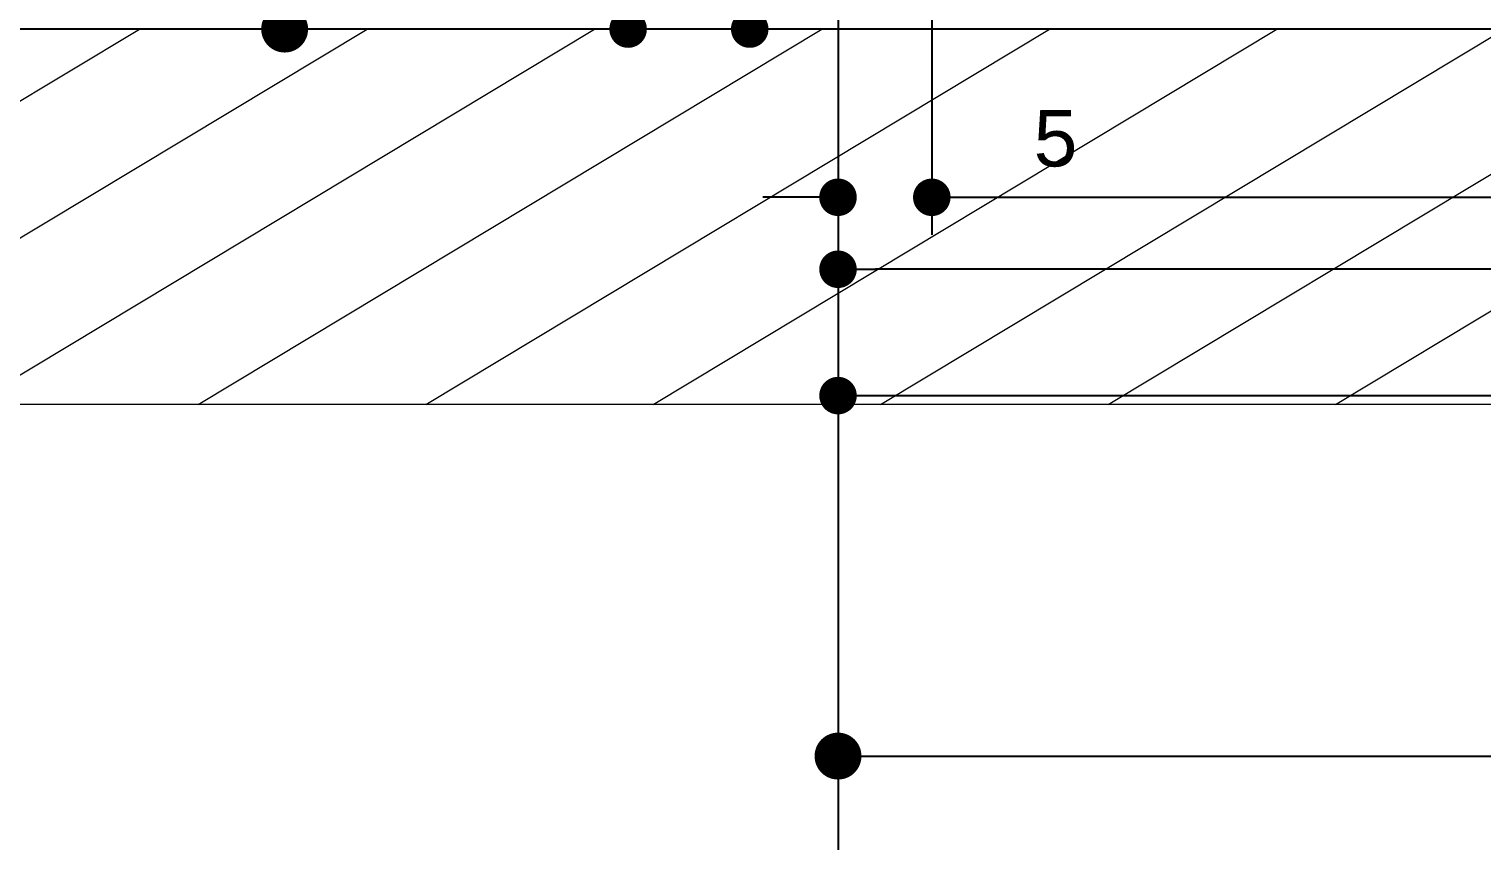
# Model space of a CAD drawing. Header units: inches. Extents: x 274057 to 444617, y 490067 to 635630.
# Drawn here: x 359317 to 359394.4, y 492051 to 492094.7 of the extents above; entities that cross this region are included whole.
import ezdxf

# ---------------------------------------------------------------- set-up
doc = ezdxf.new("R2010")
doc.units = ezdxf.units.IN
doc.header["$MEASUREMENT"] = 0
doc.linetypes.add('HIDDEN', pattern=[0.375, 0.25, -0.125])
for name, color, linetype, lineweight in [('CQ Architectural Window', 8, 'HIDDEN', 18), ('CQ Gypsum Hatch', 8, 'Continuous', 20), ('CQ Section Flooring fin.', 6, 'Continuous', 0)]:
    doc.layers.add(name, color=color, linetype=linetype, lineweight=lineweight)
for name, color, linetype in [('CQ curtains and frames', 252, 'Continuous'), ('CQ PANEL DIMENSION', 1, 'Continuous'), ('CQ SPOT DETAIL DIMENSION', 9, 'Continuous'), ('CQ wall section', 5, 'Continuous')]:
    doc.layers.add(name, color=color, linetype=linetype)
doc.styles.get("Standard").update_dxf_attribs({"font": 'arial.ttf'})
doc.dimstyles.new('chester 15', dxfattribs={"dimscale": 0.15, "dimtxt": 150, "dimasz": 100, "dimexe": 100, "dimexo": 0, "dimgap": 80, "dimtad": 1, "dimdec": 0, "dimzin": 0, "dimdsep": 46, "dimtxsty": 'Standard', "dimblk": 'DOT', "dimcen": 100, "dimclrd": 1, "dimclre": 1, "dimclrt": 3, "dimadec": 0, "dimazin": 0, "dimtfac": 1, "dimtdec": 0, "dimtofl": 0, "dimtmove": 0, "dimatfit": 3, "dimfxl": 1, "dimtolj": 1, "dimtzin": 0, "dimlwd": -1, "dimarcsym": 0})
doc.dimstyles.new('chester 2', dxfattribs={"dimscale": 0.02, "dimtxt": 150, "dimasz": 100, "dimexe": 100, "dimexo": 20, "dimgap": 80, "dimtad": 1, "dimdec": 0, "dimzin": 0, "dimdsep": 46, "dimtxsty": 'Standard', "dimblk": 'DOT', "dimcen": 100, "dimclrd": 1, "dimclre": 1, "dimclrt": 3, "dimadec": 0, "dimazin": 0, "dimtfac": 1, "dimtdec": 0, "dimtofl": 0, "dimtmove": 0, "dimatfit": 3, "dimfxl": 1, "dimtolj": 1, "dimtzin": 0, "dimlwd": -1, "dimarcsym": 0})
doc.dimstyles.new('chester 5', dxfattribs={"dimscale": 0.05, "dimtxt": 150, "dimasz": 50, "dimexe": 100, "dimexo": 0, "dimgap": 80, "dimtad": 1, "dimdec": 0, "dimzin": 0, "dimdsep": 46, "dimtxsty": 'Standard', "dimblk": 'DOT', "dimcen": 100, "dimclrd": 1, "dimclre": 1, "dimclrt": 3, "dimadec": 0, "dimazin": 0, "dimtfac": 1, "dimtdec": 0, "dimtofl": 0, "dimtmove": 0, "dimatfit": 3, "dimfxl": 1, "dimtolj": 1, "dimtzin": 0, "dimlwd": -1, "dimarcsym": 0})

# ---------------------------------------------------------------- blocks, each defined once
blk = doc.blocks.new('ff-15 window')
at = {"layer": 'CQ Architectural Window', "elevation": -0.027}
blk.add_lwpolyline([(354831.911, 513252.518), (359931.911, 513252.518), (359931.911, 510602.518), (354831.911, 510602.518)], close=True, dxfattribs=at)
blk = doc.blocks.new('ff15 section c and d')
at = {"layer": 'CQ Gypsum Hatch'}
h = blk.add_hatch(dxfattribs=at)
h.set_pattern_fill('ANSI31', color=256, scale=50, angle=-13.971423)
h.paths.add_polyline_path([(351925.356, 516379.284), (358425.356, 516379.284), (358425.356, 516399.284), (351925.356, 516399.284)])
at = {"layer": 'CQ Section Flooring fin.'}
for p, q in [((358425.356, 516399.284, -0.028), (351925.356, 516399.284, -0.018)), ((358425.356, 516379.284, -0.028), (351925.356, 516379.284, -0.018))]:
    blk.add_line(p, q, dxfattribs=at)
blk = doc.blocks.new('_Dot')
at = {"color": 0, "linetype": 'ByBlock', "lineweight": -2}
blk.add_line((-0.5, 0), (-1, 0), dxfattribs=at)
at = {"color": 0, "linetype": 'ByBlock', "const_width": 0.5}
blk.add_lwpolyline([(-0.25, 0, 1), (0.25, 0, 1)], format="xyb", close=True, dxfattribs=at)
blk = doc.blocks.new('*D1277')
at = {"layer": 'CQ PANEL DIMENSION', "color": 1, "lineweight": -2, "transparency": 16777216}
for p, q in [((359413.138, 495198.069), (358858.815, 495198.069)), ((359395.1, 492094.739), (358858.815, 492094.739))]:
    blk.add_line(p, q, dxfattribs=at)
at = {"layer": 'CQ PANEL DIMENSION', "color": 1, "transparency": 16777216}
blk.add_line((358873.815, 495183.069), (358873.815, 492109.739), dxfattribs=at)
at = {"layer": 'Defpoints', "color": 0, "transparency": 16777216}
for p in [(359413.138, 495198.069, 0), (358873.815, 492094.739), (359395.1, 492094.739, -0.027)]:
    blk.add_point(p, dxfattribs=at)
at = {"layer": 'CQ PANEL DIMENSION', "color": 1, "transparency": 16777216, "xscale": 15, "yscale": 15, "zscale": 15}
for p, rotation in [((358873.815, 495198.069), 90), ((358873.815, 492094.739), 270)]:
    blk.add_blockref('_Dot', p, dxfattribs=dict(at, rotation=rotation))
at = {"layer": 'CQ PANEL DIMENSION', "color": 3, "transparency": 16777216, "insert": (358850.319, 493646.404), "char_height": 22.5, "attachment_point": 5, "rotation": 90}
blk.add_mtext('\\A1;3103', dxfattribs=at)
blk = doc.blocks.new('*D1045')
at = {"layer": 'CQ PANEL DIMENSION', "color": 1, "lineweight": -2, "transparency": 16777216}
for p, q in [((361665.434, 516449.284), (361535.938, 516449.284)), ((361570.434, 516399.284), (361535.938, 516399.284))]:
    blk.add_line(p, q, dxfattribs=at)
at = {"layer": 'CQ PANEL DIMENSION', "color": 1, "transparency": 16777216}
blk.add_line((361540.938, 516401.784), (361540.938, 516446.784), dxfattribs=at)
at = {"layer": 'Defpoints', "color": 0, "transparency": 16777216}
for p in [(361540.938, 516449.284), (361665.434, 516449.284), (361570.434, 516399.284)]:
    blk.add_point(p, dxfattribs=at)
at = {"layer": 'CQ PANEL DIMENSION', "color": 1, "transparency": 16777216, "xscale": 2.5, "yscale": 2.5, "zscale": 2.5}
for p, rotation in [((361540.938, 516449.284), 90), ((361540.938, 516399.284), 270)]:
    blk.add_blockref('_Dot', p, dxfattribs=dict(at, rotation=rotation))
at = {"layer": 'CQ PANEL DIMENSION', "color": 3, "transparency": 16777216, "insert": (361533.109, 516424.284), "char_height": 7.5, "attachment_point": 5, "rotation": 90}
blk.add_mtext('\\A1;50', dxfattribs=at)
blk = doc.blocks.new('*D1024')
at = {"layer": 'CQ SPOT DETAIL DIMENSION', "color": 1, "lineweight": -2, "transparency": 16777216}
for p, q in [((361570.434, 516398.884), (361570.434, 516377.753)), ((361736.434, 516398.884), (361736.434, 516377.753))]:
    blk.add_line(p, q, dxfattribs=at)
at = {"layer": 'CQ SPOT DETAIL DIMENSION', "color": 1, "transparency": 16777216}
blk.add_line((361572.434, 516379.753), (361734.434, 516379.753), dxfattribs=at)
at = {"layer": 'Defpoints', "color": 0, "transparency": 16777216}
for p in [(361570.434, 516399.284), (361736.434, 516399.284), (361736.434, 516379.753)]:
    blk.add_point(p, dxfattribs=at)
at = {"layer": 'CQ SPOT DETAIL DIMENSION', "color": 1, "transparency": 16777216, "xscale": 2, "yscale": 2, "zscale": 2, "rotation": 180}
blk.add_blockref('_Dot', (361570.434, 516379.753), dxfattribs=at)
at = {"layer": 'CQ SPOT DETAIL DIMENSION', "color": 1, "transparency": 16777216, "xscale": 2, "yscale": 2, "zscale": 2}
blk.add_blockref('_Dot', (361736.434, 516379.753), dxfattribs=at)
at = {"layer": 'CQ SPOT DETAIL DIMENSION', "color": 3, "transparency": 16777216, "insert": (361653.434, 516382.884), "char_height": 3, "attachment_point": 5}
blk.add_mtext('\\A1;166', dxfattribs=at)
blk = doc.blocks.new('*D1026')
at = {"layer": 'CQ SPOT DETAIL DIMENSION', "color": 1, "lineweight": -2, "transparency": 16777216}
for p, q in [((361575.434, 516448.884), (361575.434, 516388.32)), ((361570.434, 516443.884), (361570.434, 516388.32))]:
    blk.add_line(p, q, dxfattribs=at)
at = {"layer": 'CQ SPOT DETAIL DIMENSION', "color": 1, "transparency": 16777216}
for p, q in [((361568.434, 516390.32), (361566.434, 516390.32)), ((361577.434, 516390.32), (361584.623, 516390.32))]:
    blk.add_line(p, q, dxfattribs=at)
at = {"layer": 'Defpoints', "color": 0, "transparency": 16777216}
for p in [(361575.434, 516449.284), (361570.434, 516444.284, 0), (361575.434, 516390.32)]:
    blk.add_point(p, dxfattribs=at)
at = {"layer": 'CQ SPOT DETAIL DIMENSION', "color": 1, "transparency": 16777216, "xscale": 2, "yscale": 2, "zscale": 2}
blk.add_blockref('_Dot', (361570.434, 516390.32), dxfattribs=at)
at = {"layer": 'CQ SPOT DETAIL DIMENSION', "color": 1, "transparency": 16777216, "xscale": 2, "yscale": 2, "zscale": 2, "rotation": 180}
blk.add_blockref('_Dot', (361575.434, 516390.32), dxfattribs=at)
at = {"layer": 'CQ SPOT DETAIL DIMENSION', "color": 3, "transparency": 16777216, "insert": (361582.029, 516393.445), "char_height": 3, "attachment_point": 5}
blk.add_mtext('\\A1;5', dxfattribs=at)
blk = doc.blocks.new('*D1027')
at = {"layer": 'CQ SPOT DETAIL DIMENSION', "color": 1, "lineweight": -2, "transparency": 16777216}
for p, q in [((361575.434, 516448.884), (361575.434, 516388.32)), ((361736.434, 516398.884), (361736.434, 516388.32))]:
    blk.add_line(p, q, dxfattribs=at)
at = {"layer": 'CQ SPOT DETAIL DIMENSION', "color": 1, "transparency": 16777216}
blk.add_line((361577.434, 516390.32), (361734.434, 516390.32), dxfattribs=at)
at = {"layer": 'Defpoints', "color": 0, "transparency": 16777216}
for p in [(361575.434, 516449.284), (361736.434, 516399.284), (361736.434, 516390.32)]:
    blk.add_point(p, dxfattribs=at)
at = {"layer": 'CQ SPOT DETAIL DIMENSION', "color": 1, "transparency": 16777216, "xscale": 2, "yscale": 2, "zscale": 2, "rotation": 180}
blk.add_blockref('_Dot', (361575.434, 516390.32), dxfattribs=at)
at = {"layer": 'CQ SPOT DETAIL DIMENSION', "color": 1, "transparency": 16777216, "xscale": 2, "yscale": 2, "zscale": 2}
blk.add_blockref('_Dot', (361736.434, 516390.32), dxfattribs=at)
at = {"layer": 'CQ SPOT DETAIL DIMENSION', "color": 3, "transparency": 16777216, "insert": (361655.934, 516393.451), "char_height": 3, "attachment_point": 5}
blk.add_mtext('\\A1;161', dxfattribs=at)
blk = doc.blocks.new('*D1030')
at = {"layer": 'CQ SPOT DETAIL DIMENSION', "color": 1, "lineweight": -2, "transparency": 16777216}
for p, q in [((361570.034, 516444.284), (361563.728, 516444.284)), ((361570.034, 516399.284), (361563.728, 516399.284))]:
    blk.add_line(p, q, dxfattribs=at)
at = {"layer": 'CQ SPOT DETAIL DIMENSION', "color": 1, "transparency": 16777216}
blk.add_line((361565.728, 516442.284), (361565.728, 516401.284), dxfattribs=at)
at = {"layer": 'Defpoints', "color": 0, "transparency": 16777216}
for p in [(361570.434, 516444.284, 0), (361565.728, 516399.284), (361570.434, 516399.284)]:
    blk.add_point(p, dxfattribs=at)
at = {"layer": 'CQ SPOT DETAIL DIMENSION', "color": 1, "transparency": 16777216, "xscale": 2, "yscale": 2, "zscale": 2}
for p, rotation in [((361565.728, 516444.284), 90), ((361565.728, 516399.284), 270)]:
    blk.add_blockref('_Dot', p, dxfattribs=dict(at, rotation=rotation))
at = {"layer": 'CQ SPOT DETAIL DIMENSION', "color": 3, "transparency": 16777216, "insert": (361562.603, 516421.784), "char_height": 3, "attachment_point": 5, "rotation": 90}
blk.add_mtext('\\A1;45', dxfattribs=at)
blk = doc.blocks.new('*D1033')
at = {"layer": 'CQ SPOT DETAIL DIMENSION', "color": 1, "lineweight": -2, "transparency": 16777216}
for p, q in [((361690.434, 516398.884), (361690.434, 516384.485)), ((361570.434, 516398.634), (361570.434, 516384.485))]:
    blk.add_line(p, q, dxfattribs=at)
at = {"layer": 'CQ SPOT DETAIL DIMENSION', "color": 1, "transparency": 16777216}
blk.add_line((361688.434, 516386.485), (361572.434, 516386.485), dxfattribs=at)
at = {"layer": 'Defpoints', "color": 0, "transparency": 16777216}
for p in [(361570.434, 516399.034), (361690.434, 516399.284, 0), (361570.434, 516386.485)]:
    blk.add_point(p, dxfattribs=at)
at = {"layer": 'CQ SPOT DETAIL DIMENSION', "color": 1, "transparency": 16777216, "xscale": 2, "yscale": 2, "zscale": 2, "rotation": 180}
blk.add_blockref('_Dot', (361570.434, 516386.485), dxfattribs=at)
at = {"layer": 'CQ SPOT DETAIL DIMENSION', "color": 1, "transparency": 16777216, "xscale": 2, "yscale": 2, "zscale": 2}
blk.add_blockref('_Dot', (361690.434, 516386.485), dxfattribs=at)
at = {"layer": 'CQ SPOT DETAIL DIMENSION', "color": 3, "transparency": 16777216, "insert": (361630.434, 516389.616), "char_height": 3, "attachment_point": 5}
blk.add_mtext('\\A1;120', dxfattribs=at)
blk = doc.blocks.new('*D1034')
at = {"layer": 'CQ SPOT DETAIL DIMENSION', "color": 1, "lineweight": -2, "transparency": 16777216}
for p, q in [((361568.927, 516449.284), (361557.246, 516449.284)), ((361568.927, 516399.284), (361557.246, 516399.284))]:
    blk.add_line(p, q, dxfattribs=at)
at = {"layer": 'CQ SPOT DETAIL DIMENSION', "color": 1, "transparency": 16777216}
blk.add_line((361559.246, 516447.284), (361559.246, 516401.284), dxfattribs=at)
at = {"layer": 'Defpoints', "color": 0, "transparency": 16777216}
for p in [(361569.327, 516449.284), (361559.246, 516399.284), (361569.327, 516399.284)]:
    blk.add_point(p, dxfattribs=at)
at = {"layer": 'CQ SPOT DETAIL DIMENSION', "color": 1, "transparency": 16777216, "xscale": 2, "yscale": 2, "zscale": 2}
for p, rotation in [((361559.246, 516449.284), 90), ((361559.246, 516399.284), 270)]:
    blk.add_blockref('_Dot', p, dxfattribs=dict(at, rotation=rotation))
at = {"layer": 'CQ SPOT DETAIL DIMENSION', "color": 3, "transparency": 16777216, "insert": (361556.114, 516424.284), "char_height": 3, "attachment_point": 5, "rotation": 90}
blk.add_mtext('\\A1;50', dxfattribs=at)
blk = doc.blocks.new('*D1042')
at = {"layer": 'CQ PANEL DIMENSION', "color": 1, "lineweight": -2, "transparency": 16777216}
for p, q in [((361570.434, 516399.284), (361570.434, 516355.544)), ((362285.434, 516399.284), (362285.434, 516355.544))]:
    blk.add_line(p, q, dxfattribs=at)
at = {"layer": 'CQ PANEL DIMENSION', "color": 1, "transparency": 16777216}
blk.add_line((361572.934, 516360.544), (362282.934, 516360.544), dxfattribs=at)
at = {"layer": 'Defpoints', "color": 0, "transparency": 16777216}
for p in [(361570.434, 516399.284), (362285.434, 516399.284), (362285.434, 516360.544)]:
    blk.add_point(p, dxfattribs=at)
at = {"layer": 'CQ PANEL DIMENSION', "color": 1, "transparency": 16777216, "xscale": 2.5, "yscale": 2.5, "zscale": 2.5, "rotation": 180}
blk.add_blockref('_Dot', (361570.434, 516360.544), dxfattribs=at)
at = {"layer": 'CQ PANEL DIMENSION', "color": 1, "transparency": 16777216, "xscale": 2.5, "yscale": 2.5, "zscale": 2.5}
blk.add_blockref('_Dot', (362285.434, 516360.544), dxfattribs=at)
at = {"layer": 'CQ PANEL DIMENSION', "color": 3, "transparency": 16777216, "insert": (361927.934, 516368.373), "char_height": 7.5, "attachment_point": 5}
blk.add_mtext('\\A1;715', dxfattribs=at)
blk = doc.blocks.new('tv cabinet fireplace')
at = {"layer": 'CQ PANEL DIMENSION'}
dim = blk.add_linear_dim(base=(361540.938, 516449.284, 0.092), p1=(361570.434, 516399.284, 0.092), p2=(361665.434, 516449.284, 0.092), angle=90, dimstyle='chester 5', override={"dimtmove": 1}, dxfattribs=at)
dim.commit()
dim.dimension.update_dxf_attribs({"geometry": '*D1045', "text_midpoint": (361533.109, 516424.284, 0.092)})
dim = blk.add_linear_dim(base=(362285.434, 516360.544, 0.092), p1=(361570.434, 516399.284, 0.092), p2=(362285.434, 516399.284, 0.092), dimstyle='chester 5', override={"dimtmove": 1}, dxfattribs=at)
dim.commit()
dim.dimension.update_dxf_attribs({"geometry": '*D1042', "text_midpoint": (361927.934, 516368.373, 0.092)})
at = {"layer": 'CQ SPOT DETAIL DIMENSION', "color": 6}
for base, p1, p2, picture, middle in [((361559.246, 516399.284, 0.092), (361569.327, 516449.284, 0.092), (361569.327, 516399.284, 0.092), '*D1034', (361556.114, 516424.284, 0.092)), ((361565.728, 516399.284, 0.092), (361570.434, 516444.284, 0.092), (361570.434, 516399.284, 0.092), '*D1030', (361562.603, 516421.784, 0.092))]:
    dim = blk.add_linear_dim(base=base, p1=p1, p2=p2, angle=90, dimstyle='chester 2', dxfattribs=at)
    dim.commit()
    dim.dimension.update_dxf_attribs({"geometry": picture, "text_midpoint": middle})
for base, p1, p2, picture, middle in [((361575.434, 516390.32, 0.092), (361570.434, 516444.284, 0.092), (361575.434, 516449.284, 0.092), '*D1026', (361582.029, 516393.445, 0.092)), ((361736.434, 516390.32, 0.092), (361575.434, 516449.284, 0.092), (361736.434, 516399.284, 0.092), '*D1027', (361655.934, 516393.451, 0.092)), ((361736.434, 516379.753, 0.092), (361570.434, 516399.284, 0.092), (361736.434, 516399.284, 0.092), '*D1024', (361653.434, 516382.884, 0.092)), ((361570.434, 516386.485, 0.092), (361690.434, 516399.284, 0.092), (361570.434, 516399.034, 0.092), '*D1033', (361630.434, 516389.616, 0.092))]:
    dim = blk.add_linear_dim(base=base, p1=p1, p2=p2, dimstyle='chester 2', dxfattribs=at)
    dim.commit()
    dim.dimension.update_dxf_attribs({"geometry": picture, "text_midpoint": middle})

msp = doc.modelspace()

# ---------------------------------------------------------------- block references
at = {"layer": 'CQ curtains and frames'}
msp.add_blockref('ff-15 window', (-536.811, -18507.779, 0), dxfattribs=at)
at = {"layer": 'CQ PANEL DIMENSION'}
msp.add_blockref('tv cabinet fireplace', (-2210.334, -24304.545, -0.092), dxfattribs=at)
at = {"layer": 'CQ wall section'}
msp.add_blockref('ff15 section c and d', (1669.744, -24304.545), dxfattribs=at)

# ---------------------------------------------------------------- dimensions: what is measured, and where the dimension line sits
at = {"layer": 'CQ PANEL DIMENSION'}
dim = msp.add_linear_dim(base=(358873.815, 492094.739), p1=(359413.138, 495198.069, 0), p2=(359395.1, 492094.739, -0.027), angle=90, dimstyle='chester 15', dxfattribs=at)
dim.commit()
dim.dimension.update_dxf_attribs({"geometry": '*D1277', "text_midpoint": (358850.319, 493646.404)})

doc.saveas('drawing.dxf')
